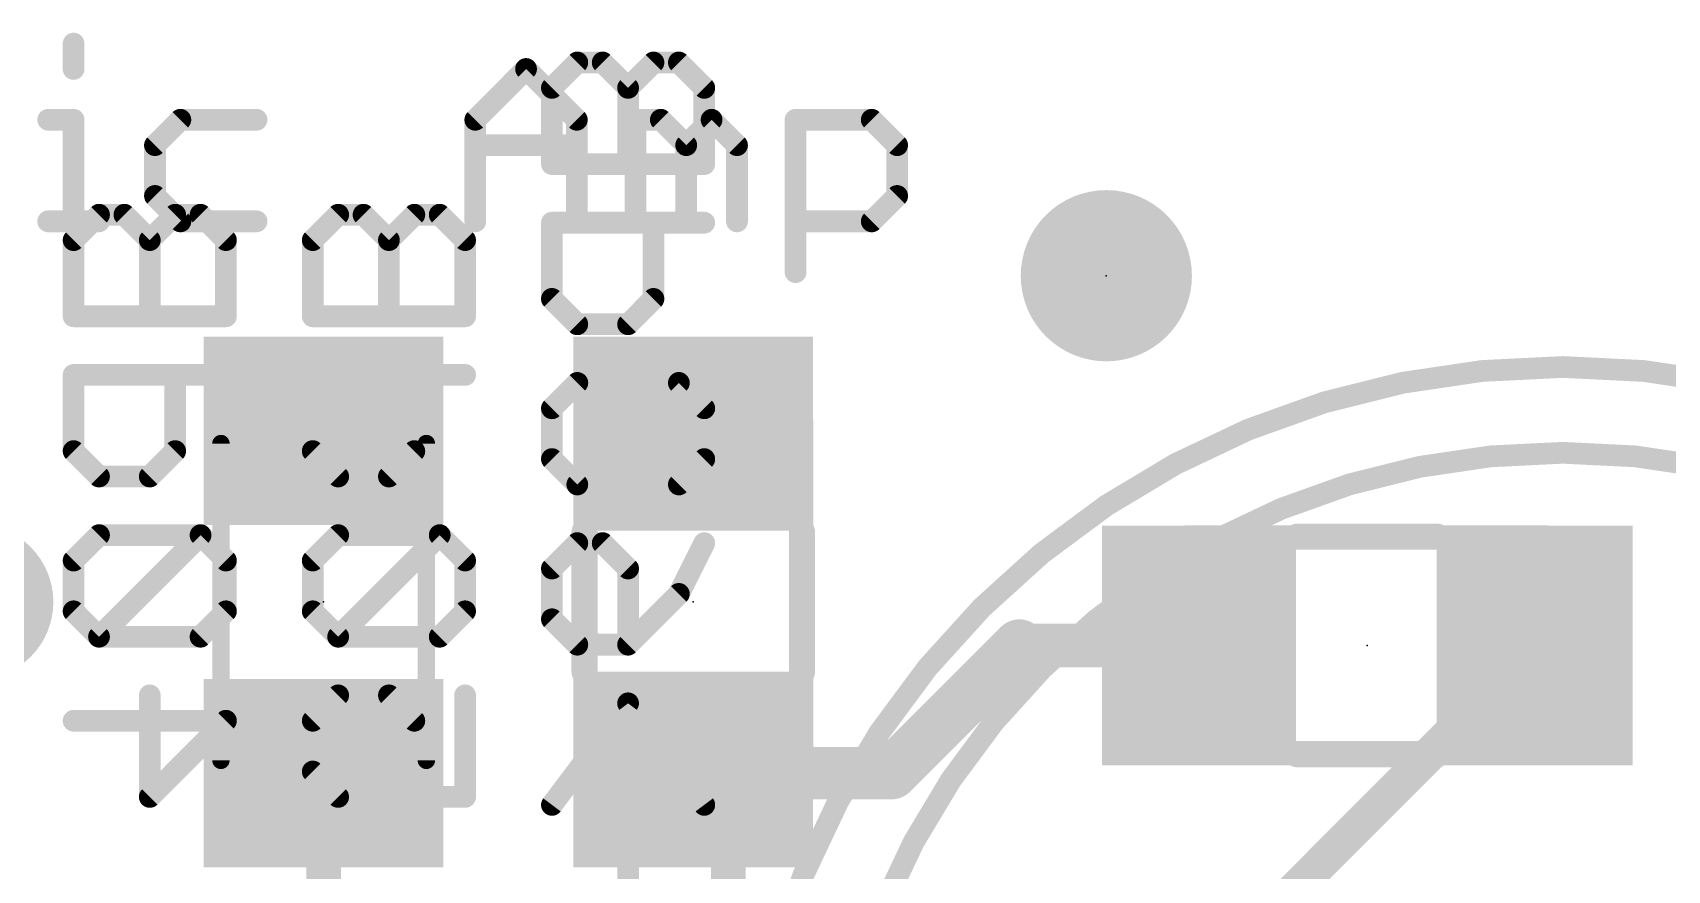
# Model space of a CAD drawing. Extents: x -5.8 to 38.5, y -8.1 to 30.4.
# Drawn here: x 9.22 to 18.77, y 8.97 to 13.87 of the extents above; entities that cross this region are included whole.
import ezdxf

# ---------------------------------------------------------------- set-up
doc = ezdxf.new("R2010")
doc.units = 0
for name, color, linetype in [('1', 12, 'CONTINUOUS'), ('18', 110, 'CONTINUOUS'), ('21', 40, 'CONTINUOUS'), ('22', 6, 'CONTINUOUS'), ('23', 53, 'CONTINUOUS'), ('51', 253, 'CONTINUOUS')]:
    doc.layers.add(name, color=color, linetype=linetype)

# ---------------------------------------------------------------- blocks, each defined once
blk = doc.blocks.new('RECT')
blk.add_solid([(-0.5, -0.5), (0.5, -0.5), (-0.5, 0.5), (0.5, 0.5)])
blk = doc.blocks.new('PIE')
at = {"const_width": 0.5}
blk.add_lwpolyline([(0, -0.25, 1), (0, 0.25, 1), (0, -0.25)], format="xyb", dxfattribs=at)
blk = doc.blocks.new('ROUNDV')
at = {"const_width": 0.5}
blk.add_lwpolyline([(0, -0.25, 1), (0, 0.25, 1), (0, -0.25)], format="xyb", dxfattribs=at)

msp = doc.modelspace()

# ---------------------------------------------------------------- linework, layer by layer
at = {"layer": '1'}
for points, const_width in [([(14.24, 9.541), (14.986, 10.287)], 0.3048), ([(14.986, 10.287), (16.018, 10.287)], 0.254), ([(16.018, 8.287), (18.018, 10.287)], 0.2032), ([(13.081, 9.541), (14.24, 9.541)], 0.3048), ([(10.922, 8.061), (10.922, 9.541)], 0.2032), ([(12.954, 9.525), (12.97, 9.541)], 0.2032), ([(13.311, 9.168), (12.954, 9.525)], 0.2032), ([(12.97, 9.541), (13.081, 9.541)], 0.2032), ([(13.311, 9.168), (13.286, 9.143)], 0.2032), ([(13.286, 9.143), (13.286, 7.55)], 0.2032)]:
    msp.add_lwpolyline(points, dxfattribs=dict(at, const_width=const_width))
for points, const_width in [([(15.0399, 10.2331, 1), (14.9321, 10.3409)], 0.1524), ([(14.986, 10.3505, 1), (14.986, 10.2235)], 0.127), ([(16.018, 10.2235, 1), (16.018, 10.3505)], 0.127), ([(18.0539, 10.2511, 1), (17.9821, 10.3229)], 0.1016), ([(13.081, 9.6172, 1), (13.081, 9.4648)], 0.1524), ([(14.1861, 9.5949, 1), (14.2939, 9.4871)], 0.1524), ([(14.24, 9.4648, 1), (14.24, 9.6172)], 0.1524), ([(10.9728, 9.541, 1), (10.8712, 9.541)], 0.1016), ([(12.9899, 9.5609, 1), (12.9181, 9.4891)], 0.1016), ([(12.9181, 9.5609, 1), (12.9899, 9.4891)], 0.1016), ([(12.97, 9.5918, 1), (12.97, 9.4902)], 0.1016), ([(13.0059, 9.5051, 1), (12.9341, 9.5769)], 0.1016), ([(13.081, 9.4902, 1), (13.081, 9.5918)], 0.1016), ([(13.3469, 9.1321, 1), (13.2751, 9.2039)], 0.1016), ([(13.3368, 9.143, 1), (13.2352, 9.143)], 0.1016), ([(13.2501, 9.1789, 1), (13.3219, 9.1071)], 0.1016), ([(13.2751, 9.1321, 1), (13.3469, 9.2039)], 0.1016)]:
    msp.add_lwpolyline(points, format="xyb", dxfattribs=dict(at, const_width=const_width))
at = {"layer": '21', "const_width": 0.127}
for points in [[(9.4614, 13.8016), (9.4614, 13.6533)], [(11.8078, 13.3567), (12.1044, 13.6533)], [(12.1044, 13.6533), (12.401, 13.3567)], [(9.3131, 13.3567), (9.4614, 13.3567)], [(9.4614, 13.3567), (9.4614, 12.7635)], [(10.0851, 13.3567), (9.9368, 13.2084)], [(10.5299, 13.3567), (10.0851, 13.3567)], [(11.8078, 12.7635), (11.8078, 13.3567)], [(12.401, 13.3567), (12.401, 12.7635)], [(12.7433, 12.7635), (12.7433, 13.3567)], [(12.7433, 13.3567), (12.8916, 13.3567)], [(12.8916, 13.3567), (13.0399, 13.2084)], [(13.0399, 13.2084), (13.1882, 13.3567)], [(13.1882, 13.3567), (13.3365, 13.2084)], [(13.6788, 12.4669), (13.6788, 13.3567)], [(13.6788, 13.3567), (14.1237, 13.3567)], [(14.1237, 13.3567), (14.272, 13.2084)], [(9.9368, 13.2084), (9.9368, 12.9118)], [(11.8078, 13.2084), (12.401, 13.2084)], [(13.0399, 13.2084), (13.0399, 12.7635)], [(13.3365, 13.2084), (13.3365, 12.7635)], [(14.272, 13.2084), (14.272, 12.9118)], [(9.9368, 12.9118), (10.0851, 12.7635)], [(14.272, 12.9118), (14.1237, 12.7635)], [(9.3131, 12.7635), (9.6097, 12.7635)], [(10.0851, 12.7635), (10.5299, 12.7635)], [(14.1237, 12.7635), (13.6788, 12.7635)]]:
    msp.add_lwpolyline(points, dxfattribs=at)
at = {"layer": '21', "const_width": 0.0635}
for points in [[(9.4931, 13.8016, 1), (9.4296, 13.8016)], [(9.4296, 13.6533, 1), (9.4931, 13.6533)], [(12.1268, 13.6757, 1), (12.0819, 13.6308)], [(12.1268, 13.6308, 1), (12.0819, 13.6757)], [(9.3131, 13.3884, 1), (9.3131, 13.3249)], [(9.4931, 13.3567, 1), (9.4296, 13.3567)], [(9.4614, 13.3249, 1), (9.4614, 13.3884)], [(10.0851, 13.3884, 1), (10.0851, 13.3249)], [(10.1075, 13.3342, 1), (10.0626, 13.3791)], [(10.5299, 13.3249, 1), (10.5299, 13.3884)], [(11.8396, 13.3567, 1), (11.7761, 13.3567)], [(11.7854, 13.3791, 1), (11.8303, 13.3342)], [(12.4327, 13.3567, 1), (12.3692, 13.3567)], [(12.3785, 13.3342, 1), (12.4234, 13.3791)], [(12.7433, 13.3884, 1), (12.7433, 13.3249)], [(12.7751, 13.3567, 1), (12.7116, 13.3567)], [(12.9141, 13.3791, 1), (12.8692, 13.3342)], [(12.8916, 13.3249, 1), (12.8916, 13.3884)], [(13.2107, 13.3791, 1), (13.1658, 13.3342)], [(13.2107, 13.3342, 1), (13.1658, 13.3791)], [(13.6788, 13.3884, 1), (13.6788, 13.3249)], [(13.7106, 13.3567, 1), (13.6471, 13.3567)], [(14.1462, 13.3791, 1), (14.1013, 13.3342)], [(14.1237, 13.3249, 1), (14.1237, 13.3884)], [(9.9685, 13.2084, 1), (9.905, 13.2084)], [(9.9143, 13.2308, 1), (9.9592, 13.1859)], [(11.8078, 13.2401, 1), (11.8078, 13.1766)], [(12.401, 13.1766, 1), (12.401, 13.2401)], [(13.0717, 13.2084, 1), (13.0082, 13.2084)], [(13.0175, 13.2308, 1), (13.0624, 13.1859)], [(13.0175, 13.1859, 1), (13.0624, 13.2308)], [(13.3683, 13.2084, 1), (13.3048, 13.2084)], [(13.314, 13.1859, 1), (13.359, 13.2308)], [(14.3038, 13.2084, 1), (14.2403, 13.2084)], [(14.2496, 13.1859, 1), (14.2945, 13.2308)], [(9.905, 12.9118, 1), (9.9685, 12.9118)], [(9.9592, 12.9342, 1), (9.9143, 12.8893)], [(14.2403, 12.9118, 1), (14.3038, 12.9118)], [(14.2945, 12.8893, 1), (14.2496, 12.9342)], [(9.3131, 12.7953, 1), (9.3131, 12.7317)], [(9.4296, 12.7635, 1), (9.4931, 12.7635)], [(9.6097, 12.7317, 1), (9.6097, 12.7953)], [(10.0851, 12.7953, 1), (10.0851, 12.7317)], [(10.0626, 12.741, 1), (10.1075, 12.786)], [(10.5299, 12.7317, 1), (10.5299, 12.7953)], [(11.7761, 12.7635, 1), (11.8396, 12.7635)], [(12.3692, 12.7635, 1), (12.4327, 12.7635)], [(12.7116, 12.7635, 1), (12.7751, 12.7635)], [(13.0082, 12.7635, 1), (13.0717, 12.7635)], [(13.3048, 12.7635, 1), (13.3683, 12.7635)], [(13.6788, 12.7953, 1), (13.6788, 12.7317)], [(14.1013, 12.786, 1), (14.1462, 12.741)], [(14.1237, 12.7317, 1), (14.1237, 12.7953)], [(13.6471, 12.4669, 1), (13.7106, 12.4669)]]:
    msp.add_lwpolyline(points, format="xyb", dxfattribs=at)
at = {"layer": '22', "const_width": 0.127}
for points in [[(12.4038, 13.6911), (12.2555, 13.5428)], [(12.5521, 13.6911), (12.4038, 13.6911)], [(12.7004, 13.5428), (12.5521, 13.6911)], [(12.8487, 13.6911), (12.7004, 13.5428)], [(12.997, 13.6911), (12.8487, 13.6911)], [(13.1453, 13.5428), (12.997, 13.6911)], [(12.2555, 13.5428), (12.2555, 13.098)], [(12.7004, 13.098), (12.7004, 13.5428)], [(13.1453, 13.098), (13.1453, 13.5428)], [(12.2555, 13.098), (13.1453, 13.098)], [(9.6098, 12.8021), (9.4615, 12.6539)], [(9.7581, 12.8021), (9.6098, 12.8021)], [(9.9064, 12.6539), (9.7581, 12.8021)], [(10.0547, 12.8021), (9.9064, 12.6539)], [(10.203, 12.8021), (10.0547, 12.8021)], [(10.3513, 12.6539), (10.203, 12.8021)], [(11.0068, 12.8021), (10.8585, 12.6539)], [(11.1551, 12.8021), (11.0068, 12.8021)], [(11.3034, 12.6539), (11.1551, 12.8021)], [(11.4517, 12.8021), (11.3034, 12.6539)], [(11.6, 12.8021), (11.4517, 12.8021)], [(11.7483, 12.6539), (11.6, 12.8021)], [(13.1453, 12.7556), (12.2555, 12.7556)], [(12.2555, 12.7556), (12.2555, 12.3107)], [(12.8487, 12.3107), (12.8487, 12.7556)], [(9.4615, 12.6539), (9.4615, 12.209)], [(9.9064, 12.209), (9.9064, 12.6539)], [(10.3513, 12.209), (10.3513, 12.6539)], [(10.8585, 12.6539), (10.8585, 12.209)], [(11.3034, 12.209), (11.3034, 12.6539)], [(11.7483, 12.209), (11.7483, 12.6539)], [(12.2555, 12.3107), (12.4038, 12.1624)], [(12.7004, 12.1624), (12.8487, 12.3107)], [(9.4615, 12.209), (10.3513, 12.209)], [(10.8585, 12.209), (11.7483, 12.209)], [(12.4038, 12.1624), (12.7004, 12.1624)], [(10.3513, 11.8666), (9.4615, 11.8666)], [(9.4615, 11.8666), (9.4615, 11.4217)], [(10.0547, 11.4217), (10.0547, 11.8666)], [(11.7483, 11.8666), (10.8585, 11.8666)], [(10.8585, 11.8666), (10.8585, 11.4217)], [(11.4517, 11.4217), (11.4517, 11.8666)], [(12.4038, 11.8201), (12.2555, 11.6718)], [(12.997, 11.8201), (12.4038, 11.8201)], [(12.4038, 11.2269), (12.997, 11.8201)], [(13.1453, 11.6718), (12.997, 11.8201)], [(12.2555, 11.6718), (12.2555, 11.3752)], [(13.1453, 11.3752), (13.1453, 11.6718)], [(9.4615, 11.4217), (9.6098, 11.2735)], [(9.9064, 11.2735), (10.0547, 11.4217)], [(10.8585, 11.4217), (11.0068, 11.2735)], [(11.3034, 11.2735), (11.4517, 11.4217)], [(12.2555, 11.3752), (12.4038, 11.2269)], [(12.997, 11.2269), (13.1453, 11.3752)], [(9.6098, 11.2735), (9.9064, 11.2735)], [(11.0068, 11.2735), (11.3034, 11.2735)], [(12.4038, 11.2269), (12.997, 11.2269)], [(9.6098, 10.9311), (9.4615, 10.7828)], [(10.203, 10.9311), (9.6098, 10.9311)], [(9.6098, 10.3379), (10.203, 10.9311)], [(10.3513, 10.7828), (10.203, 10.9311)], [(11.0068, 10.9311), (10.8585, 10.7828)], [(11.6, 10.9311), (11.0068, 10.9311)], [(11.0068, 10.3379), (11.6, 10.9311)], [(11.7483, 10.7828), (11.6, 10.9311)], [(12.2555, 10.7363), (12.4038, 10.8846)], [(12.4038, 10.8846), (12.5521, 10.8846)], [(12.5521, 10.8846), (12.7004, 10.7363)], [(13.1453, 10.8846), (12.997, 10.588)], [(9.4615, 10.7828), (9.4615, 10.4862)], [(10.3513, 10.4862), (10.3513, 10.7828)], [(10.8585, 10.7828), (10.8585, 10.4862)], [(11.7483, 10.4862), (11.7483, 10.7828)], [(12.2555, 10.4397), (12.2555, 10.7363)], [(12.7004, 10.7363), (12.7004, 10.2914)], [(12.997, 10.588), (12.7004, 10.2914)], [(9.4615, 10.4862), (9.6098, 10.3379)], [(10.203, 10.3379), (10.3513, 10.4862)], [(10.8585, 10.4862), (11.0068, 10.3379)], [(11.6, 10.3379), (11.7483, 10.4862)], [(12.4038, 10.2914), (12.2555, 10.4397)], [(9.6098, 10.3379), (10.203, 10.3379)], [(11.0068, 10.3379), (11.6, 10.3379)], [(12.7004, 10.2914), (12.4038, 10.2914)], [(9.9064, 9.4024), (9.9064, 9.9956)], [(11.0068, 9.9956), (10.8585, 9.8473)], [(11.3034, 9.9956), (11.0068, 9.9956)], [(11.4517, 9.8473), (11.3034, 9.9956)], [(11.7483, 9.9956), (11.7483, 9.4024)], [(12.7004, 9.9491), (12.2555, 9.3559)], [(13.1453, 9.3559), (12.7004, 9.9491)], [(9.4615, 9.8473), (10.3513, 9.8473)], [(10.3513, 9.8473), (9.9064, 9.4024)], [(10.8585, 9.8473), (10.8585, 9.5507)], [(11.4517, 9.699), (11.4517, 9.8473)], [(11.3034, 9.4024), (11.4517, 9.699)], [(10.8585, 9.5507), (11.0068, 9.4024)], [(11.7483, 9.4024), (11.3034, 9.4024)], [(12.7004, 8.4204), (12.7004, 9.0135)]]:
    msp.add_lwpolyline(points, dxfattribs=at)
at = {"layer": '22'}
for points, const_width in [([(12.4038, 13.7229, 1), (12.4038, 13.6594)], 0.0635), ([(12.4262, 13.6687, 1), (12.3813, 13.7136)], 0.0635), ([(12.5745, 13.7136, 1), (12.5296, 13.6687)], 0.0635), ([(12.5521, 13.6594, 1), (12.5521, 13.7229)], 0.0635), ([(12.8487, 13.7229, 1), (12.8487, 13.6594)], 0.0635), ([(12.8711, 13.6687, 1), (12.8262, 13.7136)], 0.0635), ([(13.0194, 13.7136, 1), (12.9745, 13.6687)], 0.0635), ([(12.997, 13.6594, 1), (12.997, 13.7229)], 0.0635), ([(12.233, 13.5653, 1), (12.278, 13.5204)], 0.0635), ([(12.2873, 13.5428, 1), (12.2238, 13.5428)], 0.0635), ([(12.7321, 13.5428, 1), (12.6686, 13.5428)], 0.0635), ([(12.6779, 13.5653, 1), (12.7228, 13.5204)], 0.0635), ([(12.6779, 13.5204, 1), (12.7228, 13.5653)], 0.0635), ([(13.177, 13.5428, 1), (13.1135, 13.5428)], 0.0635), ([(13.1228, 13.5204, 1), (13.1677, 13.5653)], 0.0635), ([(12.2555, 13.1297, 1), (12.2555, 13.0662)], 0.0635), ([(12.2238, 13.098, 1), (12.2873, 13.098)], 0.0635), ([(12.6686, 13.098, 1), (12.7321, 13.098)], 0.0635), ([(13.1135, 13.098, 1), (13.177, 13.098)], 0.0635), ([(13.1453, 13.0662, 1), (13.1453, 13.1297)], 0.0635), ([(9.6098, 12.8339, 1), (9.6098, 12.7704)], 0.0635), ([(9.6322, 12.7797, 1), (9.5873, 12.8246)], 0.0635), ([(9.7805, 12.8246, 1), (9.7356, 12.7797)], 0.0635), ([(9.7581, 12.7704, 1), (9.7581, 12.8339)], 0.0635), ([(10.0547, 12.8339, 1), (10.0547, 12.7704)], 0.0635), ([(10.0771, 12.7797, 1), (10.0322, 12.8246)], 0.0635), ([(10.2254, 12.8246, 1), (10.1805, 12.7797)], 0.0635), ([(10.203, 12.7704, 1), (10.203, 12.8339)], 0.0635), ([(11.0068, 12.8339, 1), (11.0068, 12.7704)], 0.0635), ([(11.0292, 12.7797, 1), (10.9843, 12.8246)], 0.0635), ([(11.1775, 12.8246, 1), (11.1326, 12.7797)], 0.0635), ([(11.1551, 12.7704, 1), (11.1551, 12.8339)], 0.0635), ([(11.4517, 12.8339, 1), (11.4517, 12.7704)], 0.0635), ([(11.4741, 12.7797, 1), (11.4292, 12.8246)], 0.0635), ([(11.6224, 12.8246, 1), (11.5775, 12.7797)], 0.0635), ([(11.6, 12.7704, 1), (11.6, 12.8339)], 0.0635), ([(12.2555, 12.7874, 1), (12.2555, 12.7239)], 0.0635), ([(12.2873, 12.7556, 1), (12.2238, 12.7556)], 0.0635), ([(12.8804, 12.7556, 1), (12.8169, 12.7556)], 0.0635), ([(13.1453, 12.7239, 1), (13.1453, 12.7874)], 0.0635), ([(9.4933, 12.6539, 1), (9.4298, 12.6539)], 0.0635), ([(9.439, 12.6763, 1), (9.484, 12.6314)], 0.0635), ([(9.9381, 12.6539, 1), (9.8746, 12.6539)], 0.0635), ([(9.8839, 12.6763, 1), (9.9288, 12.6314)], 0.0635), ([(9.8839, 12.6314, 1), (9.9288, 12.6763)], 0.0635), ([(10.383, 12.6539, 1), (10.3195, 12.6539)], 0.0635), ([(10.3288, 12.6314, 1), (10.3737, 12.6763)], 0.0635), ([(10.836, 12.6763, 1), (10.881, 12.6314)], 0.0635), ([(10.8903, 12.6539, 1), (10.8268, 12.6539)], 0.0635), ([(11.3351, 12.6539, 1), (11.2716, 12.6539)], 0.0635), ([(11.2809, 12.6763, 1), (11.3258, 12.6314)], 0.0635), ([(11.2809, 12.6314, 1), (11.3258, 12.6763)], 0.0635), ([(11.78, 12.6539, 1), (11.7165, 12.6539)], 0.0635), ([(11.7258, 12.6314, 1), (11.7707, 12.6763)], 0.0635), ([(12.278, 12.3332, 1), (12.233, 12.2883)], 0.0635), ([(12.2238, 12.3107, 1), (12.2873, 12.3107)], 0.0635), ([(12.8169, 12.3107, 1), (12.8804, 12.3107)], 0.0635), ([(12.8711, 12.2883, 1), (12.8262, 12.3332)], 0.0635), ([(9.4615, 12.2407, 1), (9.4615, 12.1772)], 0.0635), ([(9.4298, 12.209, 1), (9.4933, 12.209)], 0.0635), ([(9.8746, 12.209, 1), (9.9381, 12.209)], 0.0635), ([(10.3195, 12.209, 1), (10.383, 12.209)], 0.0635), ([(10.3513, 12.1772, 1), (10.3513, 12.2407)], 0.0635), ([(10.8585, 12.2407, 1), (10.8585, 12.1772)], 0.0635), ([(10.8268, 12.209, 1), (10.8903, 12.209)], 0.0635), ([(11.2716, 12.209, 1), (11.3351, 12.209)], 0.0635), ([(11.7165, 12.209, 1), (11.78, 12.209)], 0.0635), ([(11.7483, 12.1772, 1), (11.7483, 12.2407)], 0.0635), ([(12.4038, 12.1942, 1), (12.4038, 12.1307)], 0.0635), ([(12.7004, 12.1307, 1), (12.7004, 12.1942)], 0.0635), ([(12.3813, 12.14, 1), (12.4262, 12.1849)], 0.0635), ([(12.6779, 12.1849, 1), (12.7228, 12.14)], 0.0635), ([(18.161, 2.311, 1), (18.161, 11.913, 1), (18.161, 2.311)], 0.127), ([(9.4615, 11.8984, 1), (9.4615, 11.8349)], 0.0635), ([(9.4933, 11.8666, 1), (9.4298, 11.8666)], 0.0635), ([(10.0864, 11.8666, 1), (10.0229, 11.8666)], 0.0635), ([(10.3513, 11.8349, 1), (10.3513, 11.8984)], 0.0635), ([(10.8585, 11.8984, 1), (10.8585, 11.8349)], 0.0635), ([(10.8903, 11.8666, 1), (10.8268, 11.8666)], 0.0635), ([(11.4834, 11.8666, 1), (11.4199, 11.8666)], 0.0635), ([(11.7483, 11.8349, 1), (11.7483, 11.8984)], 0.0635), ([(12.4038, 11.8519, 1), (12.4038, 11.7883)], 0.0635), ([(12.4262, 11.7976, 1), (12.3813, 11.8426)], 0.0635), ([(13.0194, 11.8426, 1), (12.9745, 11.7976)], 0.0635), ([(13.0194, 11.7976, 1), (12.9745, 11.8426)], 0.0635), ([(12.997, 11.7883, 1), (12.997, 11.8519)], 0.0635), ([(12.233, 11.6943, 1), (12.278, 11.6494)], 0.0635), ([(12.2873, 11.6718, 1), (12.2238, 11.6718)], 0.0635), ([(13.177, 11.6718, 1), (13.1135, 11.6718)], 0.0635), ([(13.1228, 11.6494, 1), (13.1677, 11.6943)], 0.0635), ([(9.484, 11.4442, 1), (9.439, 11.3993)], 0.0635), ([(10.0771, 11.3993, 1), (10.0322, 11.4442)], 0.0635), ([(10.881, 11.4442, 1), (10.836, 11.3993)], 0.0635), ([(11.4741, 11.3993, 1), (11.4292, 11.4442)], 0.0635), ([(18.161, 2.812, 1), (18.161, 11.412, 1), (18.161, 2.812)], 0.127), ([(9.4298, 11.4217, 1), (9.4933, 11.4217)], 0.0635), ([(10.0229, 11.4217, 1), (10.0864, 11.4217)], 0.0635), ([(10.8268, 11.4217, 1), (10.8903, 11.4217)], 0.0635), ([(11.4199, 11.4217, 1), (11.4834, 11.4217)], 0.0635), ([(12.278, 11.3977, 1), (12.233, 11.3528)], 0.0635), ([(12.2238, 11.3752, 1), (12.2873, 11.3752)], 0.0635), ([(13.1135, 11.3752, 1), (13.177, 11.3752)], 0.0635), ([(13.1677, 11.3528, 1), (13.1228, 11.3977)], 0.0635), ([(9.6098, 11.3052, 1), (9.6098, 11.2417)], 0.0635), ([(9.5873, 11.251, 1), (9.6322, 11.2959)], 0.0635), ([(9.8839, 11.2959, 1), (9.9288, 11.251)], 0.0635), ([(9.9064, 11.2417, 1), (9.9064, 11.3052)], 0.0635), ([(11.0068, 11.3052, 1), (11.0068, 11.2417)], 0.0635), ([(10.9843, 11.251, 1), (11.0292, 11.2959)], 0.0635), ([(11.2809, 11.2959, 1), (11.3258, 11.251)], 0.0635), ([(11.3034, 11.2417, 1), (11.3034, 11.3052)], 0.0635), ([(12.4038, 11.2587, 1), (12.4038, 11.1952)], 0.0635), ([(12.3813, 11.2494, 1), (12.4262, 11.2045)], 0.0635), ([(12.3813, 11.2045, 1), (12.4262, 11.2494)], 0.0635), ([(12.9745, 11.2494, 1), (13.0194, 11.2045)], 0.0635), ([(12.997, 11.1952, 1), (12.997, 11.2587)], 0.0635), ([(9.6098, 10.9629, 1), (9.6098, 10.8994)], 0.0635), ([(9.6322, 10.9087, 1), (9.5873, 10.9536)], 0.0635), ([(10.2254, 10.9536, 1), (10.1805, 10.9087)], 0.0635), ([(10.2254, 10.9087, 1), (10.1805, 10.9536)], 0.0635), ([(10.203, 10.8994, 1), (10.203, 10.9629)], 0.0635), ([(11.0068, 10.9629, 1), (11.0068, 10.8994)], 0.0635), ([(11.0292, 10.9087, 1), (10.9843, 10.9536)], 0.0635), ([(11.6224, 10.9536, 1), (11.5775, 10.9087)], 0.0635), ([(11.6224, 10.9087, 1), (11.5775, 10.9536)], 0.0635), ([(11.6, 10.8994, 1), (11.6, 10.9629)], 0.0635), ([(12.4038, 10.9163, 1), (12.4038, 10.8528)], 0.0635), ([(12.4262, 10.8621, 1), (12.3813, 10.907)], 0.0635), ([(12.5745, 10.907, 1), (12.5296, 10.8621)], 0.0635), ([(12.5521, 10.8528, 1), (12.5521, 10.9163)], 0.0635), ([(13.1737, 10.8704, 1), (13.1169, 10.8988)], 0.0635), ([(9.4933, 10.7828, 1), (9.4298, 10.7828)], 0.0635), ([(9.439, 10.8053, 1), (9.484, 10.7604)], 0.0635), ([(10.383, 10.7828, 1), (10.3195, 10.7828)], 0.0635), ([(10.3288, 10.7604, 1), (10.3737, 10.8053)], 0.0635), ([(10.836, 10.8053, 1), (10.881, 10.7604)], 0.0635), ([(10.8903, 10.7828, 1), (10.8268, 10.7828)], 0.0635), ([(11.78, 10.7828, 1), (11.7165, 10.7828)], 0.0635), ([(11.7258, 10.7604, 1), (11.7707, 10.8053)], 0.0635), ([(12.233, 10.7587, 1), (12.278, 10.7138)], 0.0635), ([(12.2873, 10.7363, 1), (12.2238, 10.7363)], 0.0635), ([(12.7321, 10.7363, 1), (12.6686, 10.7363)], 0.0635), ([(12.6779, 10.7138, 1), (12.7228, 10.7587)], 0.0635), ([(12.9686, 10.6022, 1), (13.0254, 10.5738)], 0.0635), ([(13.0194, 10.5655, 1), (12.9745, 10.6104)], 0.0635), ([(9.484, 10.5087, 1), (9.439, 10.4638)], 0.0635), ([(9.4298, 10.4862, 1), (9.4933, 10.4862)], 0.0635), ([(10.3195, 10.4862, 1), (10.383, 10.4862)], 0.0635), ([(10.3737, 10.4638, 1), (10.3288, 10.5087)], 0.0635), ([(10.881, 10.5087, 1), (10.836, 10.4638)], 0.0635), ([(10.8268, 10.4862, 1), (10.8903, 10.4862)], 0.0635), ([(11.7165, 10.4862, 1), (11.78, 10.4862)], 0.0635), ([(11.7707, 10.4638, 1), (11.7258, 10.5087)], 0.0635), ([(12.278, 10.4622, 1), (12.233, 10.4172)], 0.0635), ([(12.2238, 10.4397, 1), (12.2873, 10.4397)], 0.0635), ([(9.6098, 10.3697, 1), (9.6098, 10.3062)], 0.0635), ([(9.5873, 10.3604, 1), (9.6322, 10.3155)], 0.0635), ([(9.5873, 10.3155, 1), (9.6322, 10.3604)], 0.0635), ([(10.1805, 10.3604, 1), (10.2254, 10.3155)], 0.0635), ([(10.203, 10.3062, 1), (10.203, 10.3697)], 0.0635), ([(11.0068, 10.3697, 1), (11.0068, 10.3062)], 0.0635), ([(10.9843, 10.3604, 1), (11.0292, 10.3155)], 0.0635), ([(10.9843, 10.3155, 1), (11.0292, 10.3604)], 0.0635), ([(11.5775, 10.3604, 1), (11.6224, 10.3155)], 0.0635), ([(11.6, 10.3062, 1), (11.6, 10.3697)], 0.0635), ([(12.4038, 10.3232, 1), (12.4038, 10.2597)], 0.0635), ([(12.3813, 10.269, 1), (12.4262, 10.3139)], 0.0635), ([(12.6686, 10.2914, 1), (12.7321, 10.2914)], 0.0635), ([(12.6779, 10.3139, 1), (12.7228, 10.269)], 0.0635), ([(12.7004, 10.2597, 1), (12.7004, 10.3232)], 0.0635), ([(9.9381, 9.9956, 1), (9.8746, 9.9956)], 0.0635), ([(11.0068, 10.0273, 1), (11.0068, 9.9638)], 0.0635), ([(11.0292, 9.9731, 1), (10.9843, 10.018)], 0.0635), ([(11.3258, 10.018, 1), (11.2809, 9.9731)], 0.0635), ([(11.3034, 9.9638, 1), (11.3034, 10.0273)], 0.0635), ([(11.78, 9.9956, 1), (11.7165, 9.9956)], 0.0635), ([(12.7258, 9.9681, 1), (12.675, 9.93)], 0.0635), ([(12.7258, 9.93, 1), (12.675, 9.9681)], 0.0635), ([(9.4615, 9.879, 1), (9.4615, 9.8155)], 0.0635), ([(10.3737, 9.8248, 1), (10.3288, 9.8697)], 0.0635), ([(10.3513, 9.8155, 1), (10.3513, 9.879)], 0.0635), ([(10.836, 9.8697, 1), (10.881, 9.8248)], 0.0635), ([(10.8903, 9.8473, 1), (10.8268, 9.8473)], 0.0635), ([(11.4834, 9.8473, 1), (11.4199, 9.8473)], 0.0635), ([(11.4292, 9.8248, 1), (11.4741, 9.8697)], 0.0635), ([(11.4801, 9.6848, 1), (11.4233, 9.7132)], 0.0635), ([(11.4199, 9.699, 1), (11.4834, 9.699)], 0.0635), ([(10.881, 9.5732, 1), (10.836, 9.5283)], 0.0635), ([(10.8268, 9.5507, 1), (10.8903, 9.5507)], 0.0635), ([(9.8839, 9.4249, 1), (9.9288, 9.38)], 0.0635), ([(10.9843, 9.38, 1), (11.0292, 9.4249)], 0.0635), ([(11.3034, 9.4342, 1), (11.3034, 9.3707)], 0.0635), ([(11.7483, 9.3707, 1), (11.7483, 9.4342)], 0.0635), ([(9.8746, 9.4024, 1), (9.9381, 9.4024)], 0.0635), ([(11.275, 9.4166, 1), (11.3318, 9.3882)], 0.0635), ([(11.7165, 9.4024, 1), (11.78, 9.4024)], 0.0635), ([(12.2301, 9.3749, 1), (12.2809, 9.3368)], 0.0635), ([(13.1199, 9.3368, 1), (13.1707, 9.3749)], 0.0635), ([(12.7321, 9.0135, 1), (12.6686, 9.0135)], 0.0635)]:
    msp.add_lwpolyline(points, format="xyb", dxfattribs=dict(at, const_width=const_width))
at = {"layer": '23'}
for p in [(15.494, 12.446), (10.922, 10.541), (13.081, 10.541), (17.018, 10.287)]:
    msp.add_point(p, dxfattribs=at)
at = {"layer": '51'}
for points, const_width in [([(10.322, 9.616), (10.322, 11.466)], 0.1016), ([(11.522, 11.466), (11.522, 9.616)], 0.1016), ([(12.446, 10.951), (12.446, 10.131)], 0.1524), ([(13.716, 10.951), (13.716, 10.131)], 0.1524), ([(16.608, 10.922), (17.428, 10.922)], 0.1524), ([(16.608, 9.652), (17.428, 9.652)], 0.1524)]:
    msp.add_lwpolyline(points, dxfattribs=dict(at, const_width=const_width))
for points, const_width in [([(10.3474, 11.466, 1), (10.2966, 11.466)], 0.0508), ([(11.5474, 11.466, 1), (11.4966, 11.466)], 0.0508), ([(12.4841, 10.951, 1), (12.4079, 10.951)], 0.0762), ([(13.7541, 10.951, 1), (13.6779, 10.951)], 0.0762), ([(16.608, 10.9601, 1), (16.608, 10.8839)], 0.0762), ([(17.428, 10.8839, 1), (17.428, 10.9601)], 0.0762), ([(12.4079, 10.131, 1), (12.4841, 10.131)], 0.0762), ([(13.6779, 10.131, 1), (13.7541, 10.131)], 0.0762), ([(16.608, 9.6901, 1), (16.608, 9.6139)], 0.0762), ([(17.428, 9.6139, 1), (17.428, 9.6901)], 0.0762), ([(10.2966, 9.616, 1), (10.3474, 9.616)], 0.0508), ([(11.4966, 9.616, 1), (11.5474, 9.616)], 0.0508)]:
    msp.add_lwpolyline(points, format="xyb", dxfattribs=dict(at, const_width=const_width))

# ---------------------------------------------------------------- block references
at = {"layer": '1'}
msp.add_blockref('PIE', (15.494, 12.446), dxfattribs=at)
at = {"layer": '1', "xscale": 1.1, "yscale": 1.4}
for p, rotation in [((10.922, 11.541), 90), ((13.081, 11.541), 270), ((10.922, 9.541), 90), ((13.081, 9.541), 270)]:
    msp.add_blockref('RECT', p, dxfattribs=dict(at, rotation=rotation))
for p in [(16.018, 10.287), (18.018, 10.287)]:
    msp.add_blockref('RECT', p, dxfattribs=at)
at = {"layer": '18', "xscale": 0.9064, "yscale": 0.9064}
msp.add_blockref('ROUNDV', (8.89, 10.541), dxfattribs=at)
msp.add_blockref('ROUNDV', (8.89, 10.541), dxfattribs=at)
at = {"layer": '21', "xscale": 0.65, "yscale": 1.4, "rotation": 270}
for p in [(13.0825, 11.2828), (13.0825, 9.8096)]:
    msp.add_blockref('RECT', p, dxfattribs=at)
at = {"layer": '21', "xscale": 0.65, "yscale": 1.4}
for p in [(16.2762, 10.2885), (17.7494, 10.2885)]:
    msp.add_blockref('RECT', p, dxfattribs=at)
at = {"layer": '51', "xscale": 0.5, "yscale": 1.3, "rotation": 90}
for p in [(10.922, 11.291), (10.922, 9.791)]:
    msp.add_blockref('RECT', p, dxfattribs=at)

doc.saveas('drawing.dxf')
